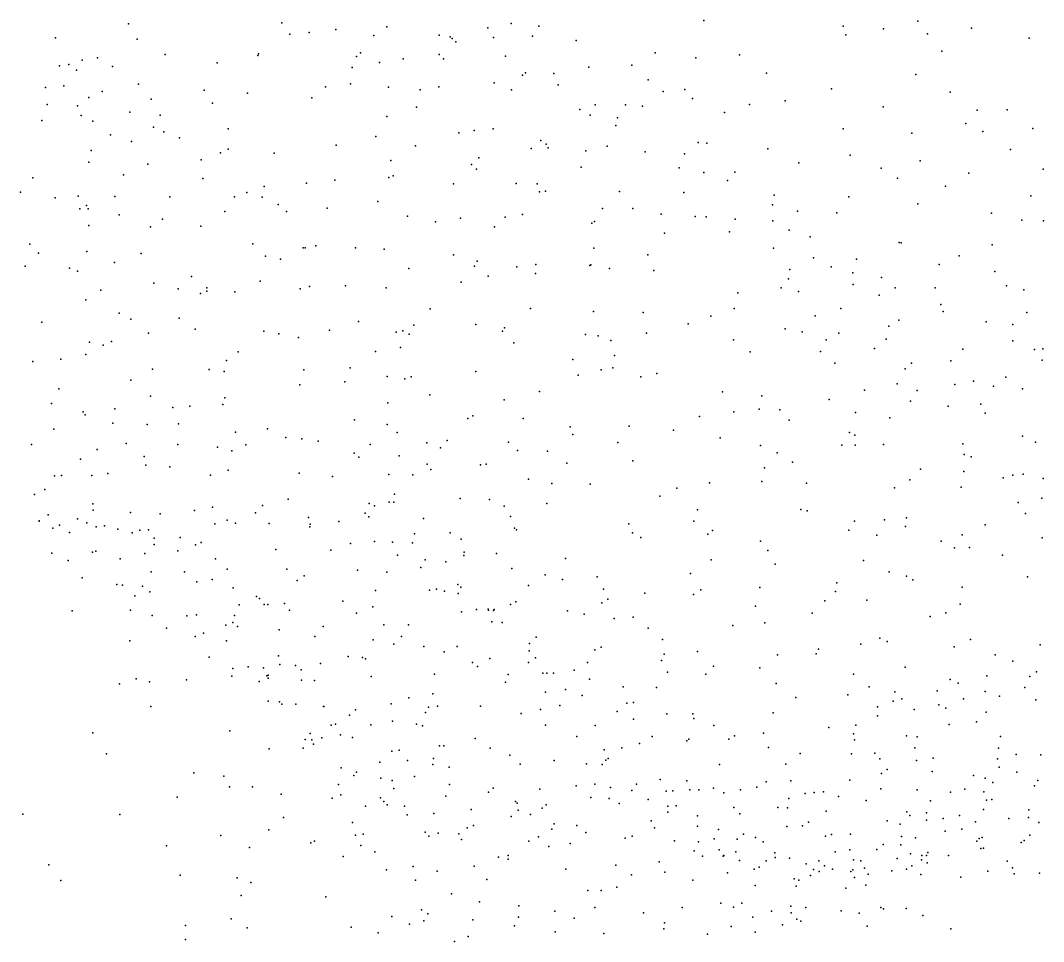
# Model space of a CAD drawing. Header units: metres. Extents: x -24.3 to 24.3, y -27.7 to 27.7.
# Drawn here: x -3.338 to -0.577, y -12.814 to -10.328 of the extents above; entities that cross this region are included whole.
import ezdxf

# ---------------------------------------------------------------- set-up
doc = ezdxf.new("R2010")
doc.units = ezdxf.units.M

msp = doc.modelspace()

# ---------------------------------------------------------------- linework, layer by layer
for p in [(-3.0466, -10.3375, 21.3813), (-2.6324, -10.3346, -4.7061), (-2.4872, -10.3529, -4.444), (-2.3494, -10.3454, 16.2415), (-2.0767, -10.3481, 22.5297), (-2.0133, -10.3359, -2.0898), (-1.9387, -10.3438, 22.6346), (-1.4937, -10.3281, -0.8482), (-1.1175, -10.3437, 15.2272), (-1.0082, -10.3504, 22.4665), (-0.9161, -10.33, 22.377), (-0.7707, -10.3485, 22.1988), (-3.2434, -10.3751, 21.2581), (-3.0229, -10.3786, 17.0562), (-2.6107, -10.3652, 16.481), (-2.559, -10.3603, 21.4799), (-2.3847, -10.3687, 22.1309), (-2.2082, -10.3674, 22.4219), (-2.1778, -10.3724, 14.3652), (-2.1729, -10.3766, -4.0095), (-2.0617, -10.3741, -1.8767), (-1.9559, -10.3701, 15.763), (-1.8379, -10.3823, 15.6686), (-1.1099, -10.367, 13.782), (-0.8896, -10.3638, 15.1803), (-0.6153, -10.376, 15.1879), (-2.1627, -10.3854, 16.0201), (-0.851, -10.4106, 22.2698), (-3.1718, -10.4354, 17.6378), (-3.1299, -10.4293, 21.3201), (-2.9476, -10.4202, 16.8972), (-2.697, -10.423, -4.9559), (-2.6954, -10.4178, 16.597), (-2.4313, -10.4255, 21.7406), (-2.42, -10.4155, 21.8909), (-2.3051, -10.4319, 22.2325), (-2.2082, -10.4201, 16.1586), (-2.196, -10.4319, -1.3266), (-2.0292, -10.4242, 15.9137), (-1.6247, -10.4156, 22.6743), (-1.5153, -10.4292, 15.4863), (-1.3973, -10.421, 22.6485), (-3.2331, -10.4501, 18.2185), (-3.2078, -10.4466, 18.0837), (-3.1868, -10.4625, 17.8364), (-3.0896, -10.4523, 17.313), (-2.8069, -10.4427, 14.6025), (-2.4427, -10.4551, 14.4523), (-2.3689, -10.4417, 16.3539), (-1.8035, -10.4538, -3.5548), (-1.688, -10.4489, -3.2019), (-1.9826, -10.4755, -1.1235), (-1.9749, -10.4696, -3.9302), (-1.8982, -10.4713, 15.8257), (-1.6436, -10.4886, -2.757), (-1.3242, -10.4707, 13.9007), (-0.9211, -10.4739, 15.2135), (-3.2709, -10.5091, 18.347), (-3.2209, -10.5044, 21.2395), (-3.1175, -10.5195, 17.469), (-3.0197, -10.5002, 21.3673), (-2.8422, -10.5159, 16.8315), (-2.515, -10.5071, 16.5297), (-2.4471, -10.4989, -4.6177), (-2.3447, -10.5078, 22.0539), (-2.2596, -10.5153, 16.3195), (-2.2087, -10.5069, 22.3147), (-2.0591, -10.4964, 16.0435), (-2.0125, -10.5153, 22.4902), (-1.8863, -10.5022, 14.2006), (-1.6034, -10.5199, 14.0629), (-1.545, -10.5144, 15.5827), (-1.1493, -10.5123, 15.3017), (-3.1535, -10.5357, 14.72), (-2.985, -10.5408, -5.3864), (-2.7251, -10.5247, 16.6869), (-2.5519, -10.5368, 21.492), (-1.5241, -10.5388, 22.6234), (-1.2742, -10.5448, 15.393), (-0.8284, -10.5219, 22.2011), (-3.2659, -10.5549, -5.6964), (-3.1839, -10.5587, 18.0359), (-3.0429, -10.5757, 17.2342), (-2.8195, -10.5511, 21.4321), (-2.2692, -10.5619, 22.1638), (-1.8278, -10.568, 22.5784), (-1.7865, -10.5554, -3.8505), (-1.7048, -10.5556, 22.605), (-1.6591, -10.5592, 15.7005), (-1.4375, -10.5762, 15.5227), (-1.3705, -10.5547, 22.5834), (-1.0094, -10.5611, 13.6267), (-0.7556, -10.5702, 22.0971), (-0.6749, -10.5689, 22.0025), (-3.2805, -10.5984, 21.1654), (-3.1743, -10.5843, 18.1606), (-3.1428, -10.5995, 8.8647), (-2.9608, -10.5841, 9.0384), (-2.3495, -10.5873, 16.4634), (-1.8006, -10.5838, 15.8598), (-1.7263, -10.5913, -2.2885), (-2.9788, -10.6164, 9.3794), (-2.9508, -10.6289, 17.056), (-2.7774, -10.6201, -5.2107), (-2.1551, -10.6316, -4.3949), (-2.1138, -10.6248, 22.3171), (-2.0618, -10.6204, 16.2165), (-1.7307, -10.6116, -0.9563), (-1.1172, -10.6204, 22.4421), (-0.7865, -10.6057, 13.4423), (-0.7408, -10.628, 15.252), (-0.6059, -10.6194, 15.2616), (-3.0955, -10.6368, -5.5596), (-3.0388, -10.655, 21.3308), (-2.9092, -10.6446, 21.3985), (-2.3793, -10.6411, 21.6816), (-1.9339, -10.6521, 22.4754), (-1.5087, -10.6576, -0.8947), (-1.485, -10.6589, -3.1923), (-0.9319, -10.6325, 15.263), (-3.1477, -10.6794, 17.5679), (-2.7978, -10.685, 21.428), (-2.7777, -10.6752, 16.8695), (-2.653, -10.6864, 21.4561), (-2.4861, -10.6645, 16.5961), (-2.2722, -10.6661, 22.0305), (-1.9598, -10.6737, -1.7744), (-1.9189, -10.6619, -4.172), (-1.9134, -10.6718, 16.1032), (-1.8117, -10.6798, 15.9885), (-1.7543, -10.6676, 22.5519), (-1.6515, -10.6827, 15.8422), (-1.3207, -10.6747, 22.5351), (-0.6655, -10.6767, 21.9424), (-3.1535, -10.7107, 17.9121), (-2.8505, -10.7039, 8.8867), (-2.3387, -10.706, -4.7796), (-2.1012, -10.6992, 16.3112), (-1.5459, -10.6877, -3.5707), (-1.2372, -10.7123, 15.4682), (-1.0989, -10.6917, 15.3656), (-0.9093, -10.7067, 22.2216), (-2.9944, -10.7161, 17.1904), (-2.1205, -10.7165, -1.3069), (-2.1069, -10.7296, 22.2326), (-1.8245, -10.724, -2.0249), (-1.5597, -10.7261, 13.9307), (-1.4936, -10.7382, 22.5393), (-1.4096, -10.7378, -2.8723), (-1.0147, -10.7264, 22.3244), (-0.7785, -10.7398, 22.0596), (-0.5777, -10.7293, 15.357), (-3.3051, -10.7525, 8.7505), (-3.0597, -10.7448, 17.3448), (-2.8462, -10.7542, 14.5429), (-2.5656, -10.7674, 21.4612), (-2.4899, -10.759, -5.088), (-2.3436, -10.7515, 16.5479), (-2.332, -10.7477, 21.7393), (-2.169, -10.769, 22.1307), (-2.0002, -10.768, 16.2654), (-1.9431, -10.7687, 14.125), (-1.4293, -10.7599, 15.7171), (-0.9711, -10.7537, 15.365), (-3.3381, -10.7919, 18.5186), (-2.727, -10.7925, 9.2712), (-2.68, -10.7761, 16.8178), (-1.9368, -10.7906, 22.3736), (-1.9206, -10.7888, -4.376), (-1.7208, -10.7897, 22.4983), (-1.5472, -10.7922, 15.8769), (-0.8413, -10.7754, 15.3569), (-3.2445, -10.8065, 21.1311), (-3.1826, -10.8019, -5.7528), (-3.0836, -10.8029, 9.6217), (-2.9352, -10.8036, 17.1224), (-2.7601, -10.8041, 16.943), (-2.6854, -10.8047, 21.437), (-2.6421, -10.8247, 9.0251), (-2.3739, -10.8166, 21.5564), (-1.3039, -10.7994, 15.6409), (-1.1023, -10.8041, 15.4714), (-0.9157, -10.8225, 13.4304), (-0.6112, -10.8017, 21.8075), (-3.1777, -10.8365, 8.5699), (-3.1595, -10.827, 18.0511), (-3.155, -10.8366, 17.8211), (-3.072, -10.8522, 21.2383), (-2.7863, -10.8434, 8.6982), (-2.6204, -10.8432, 14.4269), (-2.5104, -10.8345, 16.714), (-1.9834, -10.8515, 22.2809), (-1.7674, -10.8355, 13.9914), (-1.6853, -10.8359, 16.0332), (-1.6085, -10.8504, 22.4783), (-1.3084, -10.8256, 13.7154), (-1.241, -10.8431, 22.432), (-1.1341, -10.8469, -0.8834), (-0.717, -10.8479, 15.4372), (-2.9546, -10.8646, 21.308), (-2.2935, -10.8566, -4.9525), (-2.2175, -10.8713, 21.935), (-2.15, -10.8617, 14.1905), (-2.0298, -10.8587, 16.3491), (-1.7962, -10.8749, 22.3946), (-1.7886, -10.8707, -1.0948), (-1.5165, -10.857, -4.0207), (-1.4873, -10.8583, -2.3521), (-1.4089, -10.8642, 22.4674), (-1.3071, -10.8684, -3.4238), (-0.6349, -10.867, 13.3047), (-0.5766, -10.8685, 15.4872), (-3.1535, -10.8817, 17.7044), (-2.9867, -10.8847, 17.2742), (-2.8511, -10.8832, 17.0854), (-2.0582, -10.8848, 22.1692), (-1.6, -10.9017, -2.1349), (-1.4247, -10.8983, 15.8872), (-1.2632, -10.894, -2.7727), (-3.3127, -10.9315, 18.4694), (-2.711, -10.9312, 16.9723), (-1.2062, -10.9123, 15.6999), (-0.9662, -10.9271, 15.5582), (-0.9607, -10.9282, 22.1657), (-0.7154, -10.9337, 15.5516), (-3.2893, -10.9559, 9.465), (-3.1588, -10.9512, 17.8759), (-3.0127, -10.9571, 21.236), (-2.5752, -10.9415, 9.2231), (-2.5697, -10.9415, 16.8283), (-2.5412, -10.9367, 21.4026), (-2.4338, -10.9419, 16.7216), (-2.356, -10.9455, 21.5556), (-2.169, -10.9604, 16.4798), (-1.79, -10.9422, -1.8493), (-1.645, -10.9605, -4.333), (-1.3054, -10.9426, 22.3988), (-3.0842, -10.9816, 17.5339), (-2.6768, -10.9644, 21.3571), (-2.6361, -10.9726, 9.4305), (-2.1053, -10.9774, -1.3264), (-1.9469, -10.987, -4.7217), (-1.8008, -10.9895, -4.5579), (-1.7987, -10.9872, 22.3155), (-1.1978, -10.9689, 22.3328), (-1.0812, -10.9723, 15.7294), (-0.8585, -10.9863, 15.6257), (-0.8041, -10.9637, 22.0043), (-3.3255, -10.9912, 20.9771), (-3.2054, -10.9969, 18.2296), (-3.1844, -11.0043, 8.4151), (-2.2895, -10.9976, 16.5904), (-2.1125, -10.9915, -4.9188), (-2.0757, -11.0178, 22.0241), (-1.9982, -10.9932, 22.1547), (-1.9483, -11.0106, 14.0076), (-1.7486, -10.9973, 16.1423), (-1.6289, -11.003, 16.1003), (-1.2612, -10.9997, 15.9144), (-1.1494, -10.9927, -3.1352), (-1.091, -11.0088, 22.2457), (-0.708, -11.0053, 15.7205), (-2.9778, -11.0372, 17.3461), (-2.8765, -11.0188, -5.6018), (-2.6911, -11.0316, -5.4675), (-2.5576, -11.0457, 16.8847), (-2.4611, -11.0444, 16.808), (-2.1483, -11.0343, 21.9055), (-1.2654, -11.0253, -3.9621), (-1.0908, -11.0408, 15.9156), (-1.0139, -11.0219, 15.8169), (-0.6764, -11.0439, 21.7852), (-3.1209, -11.0557, 17.7997), (-2.912, -11.0519, 17.2327), (-2.8525, -11.0652, 9.6597), (-2.8348, -11.0493, 8.4834), (-2.8346, -11.0585, 21.2517), (-2.7595, -11.0602, 17.0931), (-2.5827, -11.0519, 14.3294), (-2.3513, -11.0498, -5.2169), (-1.4018, -11.0628, -2.2966), (-1.2847, -11.05, -0.8861), (-1.2383, -11.0591, 16.0178), (-1.0203, -11.0693, -3.3769), (-0.9772, -11.0499, 22.1198), (-0.8688, -11.05, 15.8788), (-0.6297, -11.0552, 15.8858), (-3.1612, -11.0816, 18.1121), (-0.8536, -11.0948, 16.0045), (-3.0721, -11.1182, 17.6443), (-2.2325, -11.1061, 16.5347), (-1.9613, -11.1058, 22.126), (-1.7915, -11.1138, 22.2335), (-1.6572, -11.116, 16.1606), (-1.4748, -11.1264, 16.1048), (-1.4115, -11.1054, -4.2956), (-1.1931, -11.1253, 22.2287), (-1.1237, -11.1054, -3.8152), (-0.8472, -11.1135, -0.8658), (-0.6215, -11.1159, 16.0182), (-3.2807, -11.1423, 18.4361), (-3.0401, -11.1345, 21.0887), (-2.9101, -11.1311, 21.1731), (-2.426, -11.1402, 8.5771), (-2.2759, -11.1508, 14.1205), (-2.1093, -11.1486, 16.4212), (-1.5358, -11.1469, 22.302), (-0.9943, -11.1534, -2.8893), (-0.9672, -11.1367, -3.5904), (-0.7313, -11.1412, 16.0593), (-0.6591, -11.1482, 21.72), (-2.9928, -11.1718, 17.4785), (-2.8669, -11.1616, 17.2485), (-2.6812, -11.1669, 17.0789), (-2.6411, -11.1734, 21.2673), (-2.5876, -11.1836, 8.3697), (-2.5035, -11.1636, 21.3455), (-2.3237, -11.1696, 16.6363), (-2.3064, -11.1654, 21.5802), (-2.2888, -11.1743, 8.8127), (-2.0366, -11.1666, -5.1459), (-2.0312, -11.1576, 22.0132), (-1.8128, -11.176, -1.0605), (-1.7787, -11.1788, 16.2028), (-1.6479, -11.1721, 22.2602), (-1.2739, -11.1602, 16.114), (-1.2279, -11.1685, 13.4888), (-1.1295, -11.1716, -2.6508), (-3.1518, -11.196, 20.9582), (-3.1151, -11.204, 9.6671), (-3.0924, -11.1946, 17.9692), (-2.3126, -11.2104, 9.1222), (-2.0063, -11.1978, 16.3252), (-1.7444, -11.1916, -4.8819), (-1.4134, -11.1901, 13.6105), (-1.1636, -11.19, -4.1457), (-1.0018, -11.1881, 16.1235), (-0.6591, -11.1928, 13.2426), (-3.1618, -11.2295, 18.1719), (-2.7502, -11.2224, 21.192), (-2.38, -11.2215, 16.7669), (-1.7351, -11.2325, 22.1924), (-1.3682, -11.2227, 22.2271), (-1.1788, -11.2211, 22.1594), (-1.0325, -11.213, 22.0904), (-0.7945, -11.2151, 16.163), (-0.6008, -11.2161, 16.1276), (-0.5784, -11.2141, 21.6), (-3.3048, -11.2481, 18.496), (-3.229, -11.2424, 20.8619), (-2.7817, -11.2458, 17.2505), (-2.4479, -11.2657, 9.6342), (-1.8468, -11.2431, -1.812), (-1.7393, -11.2656, 13.7503), (-1.1397, -11.2529, 16.19), (-0.933, -11.2533, 16.2067), (-0.8266, -11.2465, 21.887), (-0.58, -11.2447, -0.8462), (-2.9816, -11.2692, 17.5542), (-2.8283, -11.2703, 21.1082), (-2.7881, -11.2757, 14.3323), (-2.573, -11.2712, 17.0801), (-2.3481, -11.289, 21.5332), (-2.2836, -11.2896, 21.6609), (-2.1089, -11.2751, 16.4174), (-1.8323, -11.2852, 16.2286), (-1.7711, -11.2713, -5.1053), (-1.6637, -11.2898, -0.9379), (-1.6206, -11.2812, 22.1937), (-0.9498, -11.2679, -3.9903), (-0.6781, -11.291, 16.2285), (-3.2347, -11.322, 18.3908), (-3.04, -11.2991, 17.9087), (-2.5838, -11.3118, 21.266), (-2.4628, -11.3036, 21.3883), (-2.3007, -11.2956, 16.6186), (-0.9714, -11.309, -0.8296), (-0.8157, -11.3103, -2.9337), (-0.7657, -11.3011, -3.714), (-0.7113, -11.3151, -3.4505), (-0.6338, -11.322, 21.6304), (-2.987, -11.3421, 17.7899), (-2.7865, -11.3464, 9.7423), (-2.2329, -11.3381, 21.7609), (-1.9375, -11.3294, 22.0446), (-1.4436, -11.3299, 22.1757), (-1.337, -11.3411, -4.7195), (-1.0598, -11.3254, 16.2591), (-0.9176, -11.3267, -2.7297), (-3.2543, -11.3617, -5.9639), (-3.0832, -11.3764, 20.8621), (-2.9265, -11.3729, 20.9815), (-2.8813, -11.3693, 17.4974), (-2.7918, -11.3644, 17.3917), (-2.3463, -11.36, -5.5331), (-2.0329, -11.352, 16.3469), (-1.3442, -11.3771, 16.2069), (-1.1553, -11.3507, 22.0847), (-0.9357, -11.3558, 16.2937), (-0.834, -11.3694, 21.8342), (-0.7456, -11.3634, 16.3033), (-3.1688, -11.3846, 20.7794), (-3.1635, -11.3923, 8.3361), (-2.1306, -11.4026, 9.0793), (-2.1174, -11.3948, -5.4489), (-1.9816, -11.402, 13.8127), (-1.5052, -11.3967, -5.0653), (-1.4123, -11.3841, -2.0246), (-1.2883, -11.3786, -0.8497), (-1.0844, -11.3858, -4.581), (-0.9911, -11.4008, 21.955), (-0.7339, -11.3875, -3.9602), (-3.2476, -11.4307, 18.514), (-3.0885, -11.415, 18.1493), (-2.9957, -11.418, 9.7251), (-2.9111, -11.4167, 17.6789), (-2.6709, -11.4302, 17.3347), (-2.4367, -11.4057, 8.3285), (-2.3481, -11.4187, 21.5706), (-1.8539, -11.4243, -1.0376), (-1.6948, -11.4233, -5.2529), (-1.2633, -11.4063, 22.1035), (-2.7578, -11.4387, 21.0893), (-2.6219, -11.4532, 21.23), (-2.5783, -11.4573, 14.1355), (-2.3213, -11.4401, 16.6859), (-1.8471, -11.4456, 22.0712), (-1.5756, -11.4338, 22.1395), (-1.449, -11.4544, 22.1226), (-1.1003, -11.4401, 22.0222), (-1.0864, -11.4475, 13.3637), (-0.6337, -11.4495, -3.081), (-3.3087, -11.4721, 18.7327), (-3.1312, -11.4856, 18.2972), (-3.0526, -11.4699, 20.7717), (-2.913, -11.4722, 17.8978), (-2.8062, -11.4793, 14.2457), (-2.7295, -11.4737, 8.283), (-2.5344, -11.463, 17.2326), (-2.3943, -11.4727, 16.9418), (-2.2413, -11.4678, 16.5596), (-2.2042, -11.4818, 13.9037), (-2.1864, -11.4615, 9.4149), (-2.0205, -11.4664, -1.2243), (-1.726, -11.4666, 16.2245), (-1.341, -11.4747, 13.4532), (-1.1213, -11.4741, 16.3217), (-1.0849, -11.4746, -4.8284), (-1.0082, -11.4724, -2.538), (-0.7944, -11.4703, -4.5843), (-0.5982, -11.466, -0.8089), (-3.1762, -11.5116, 9.571), (-3.0038, -11.5049, -5.9858), (-2.7672, -11.4893, 17.5296), (-2.437, -11.4956, 17.0931), (-2.4246, -11.5066, 21.4823), (-2.3161, -11.5033, 9.7016), (-1.9966, -11.4885, 22.0069), (-1.9151, -11.4908, -5.4486), (-1.2954, -11.495, -5.0537), (-0.7906, -11.4996, 21.735), (-0.7715, -11.5057, 16.421), (-2.9997, -11.5283, 18.1351), (-2.9348, -11.5323, 18.0244), (-2.7777, -11.5421, 17.6904), (-2.2405, -11.5255, 8.345), (-2.2305, -11.5402, 21.7822), (-2.0965, -11.5273, -1.4554), (-2.081, -11.5257, 16.4019), (-1.8636, -11.5227, 16.2762), (-1.6855, -11.5169, 22.1197), (-1.3296, -11.5356, 16.2828), (-1.254, -11.5202, -2.135), (-0.9085, -11.5393, 16.4235), (-3.2463, -11.5566, 18.6578), (-3.2273, -11.5558, 20.527), (-3.1459, -11.5562, 14.3889), (-3.1021, -11.5511, 20.6279), (-2.8252, -11.5551, 17.8784), (-2.5857, -11.5501, 17.3874), (-2.4956, -11.5591, 17.2912), (-2.3438, -11.553, 16.867), (-2.2788, -11.5543, 16.6698), (-1.9664, -11.566, 16.3243), (-0.9379, -11.5678, -4.9809), (-0.7917, -11.5449, -4.7897), (-0.6852, -11.5624, 21.6202), (-0.6593, -11.5549, 16.4512), (-0.6313, -11.5523, -2.8274), (-0.5774, -11.5644, 21.5346), (-3.2727, -11.5934, 18.7917), (-1.9038, -11.5772, 22.037), (-1.8005, -11.5794, 13.6216), (-1.5664, -11.5901, -5.3855), (-1.4782, -11.5759, 16.2561), (-1.3371, -11.5724, 22.0705), (-1.2168, -11.5767, 16.3386), (-0.9793, -11.5894, 21.8514), (-0.7993, -11.5873, 16.5042), (-3.2998, -11.6072, -6.0359), (-2.6155, -11.6197, 17.5837), (-2.3283, -11.6068, -5.8174), (-2.1509, -11.6185, 21.8792), (-2.0723, -11.6209, 8.5816), (-1.6123, -11.612, 13.5013), (-0.5816, -11.6173, -4.8617), (-3.1427, -11.6328, 18.5086), (-3.142, -11.6498, 20.3792), (-2.8681, -11.6505, 20.8102), (-2.8194, -11.6418, 18.0678), (-2.6851, -11.6372, 17.897), (-2.3969, -11.632, 17.2266), (-2.3825, -11.6379, 13.929), (-2.3426, -11.6276, 17.0121), (-2.3307, -11.6277, 21.6656), (-2.0327, -11.6386, -5.7008), (-1.9175, -11.6314, 9.0472), (-1.511, -11.6485, -1.98), (-1.2313, -11.6474, 13.3545), (-1.2142, -11.6518, -0.8107), (-0.6454, -11.629, 16.5707), (-3.2875, -11.6782, 19.4725), (-3.2872, -11.6793, 19.2305), (-3.263, -11.6625, 20.1906), (-3.1839, -11.6731, 18.6782), (-3.0409, -11.6563, 20.4783), (-2.9611, -11.6598, 20.6366), (-2.7806, -11.6764, 14.1389), (-2.7041, -11.6571, -5.9938), (-2.5608, -11.6696, 17.7412), (-2.4791, -11.6803, 21.4266), (-2.4073, -11.6573, 21.5347), (-2.3975, -11.6678, 17.4123), (-2.2502, -11.6723, 16.7091), (-2.0155, -11.6669, 21.9772), (-1.5203, -11.679, -0.8425), (-1.0872, -11.6796, 21.8982), (-1.0061, -11.6755, 13.2717), (-0.9469, -11.6704, -5.3901), (-0.6255, -11.6582, -5.0787), (-3.2503, -11.6978, 19.9502), (-3.2324, -11.6902, 19.6607), (-3.1586, -11.6841, 19.4959), (-3.1339, -11.695, 19.7612), (-3.1117, -11.6917, 19.6259), (-3.0757, -11.7011, 20.2327), (-3.0163, -11.7039, 19.9234), (-2.9926, -11.7024, 20.3718), (-2.8132, -11.6864, 8.2976), (-2.7576, -11.6851, 21.017), (-2.667, -11.6857, 18.0233), (-2.5573, -11.6945, 17.8668), (-2.5562, -11.6872, 21.3135), (-2.0049, -11.6986, 16.4065), (-1.9995, -11.703, 9.5891), (-1.6961, -11.6869, -5.5844), (-1.4705, -11.7042, 16.3234), (-1.1025, -11.7033, 16.4581), (-0.9492, -11.6941, 16.5224), (-0.7342, -11.689, -5.3127), (-3.2054, -11.7098, 18.9597), (-3.0363, -11.7108, 19.5126), (-2.9772, -11.7253, 20.1015), (-2.9071, -11.7234, 19.6477), (-2.3821, -11.7343, 17.7058), (-2.3336, -11.7363, 17.5577), (-2.2742, -11.7137, 16.866), (-2.1778, -11.711, 9.7889), (-2.1489, -11.7278, 16.5765), (-1.6865, -11.7109, 22.0838), (-1.6637, -11.7235, 16.2854), (-1.4827, -11.7144, 22.07), (-1.341, -11.7333, 16.3875), (-1.0266, -11.7172, -2.3153), (-0.8529, -11.7334, 16.5925), (-0.796, -11.7164, -0.7613), (-0.5806, -11.7244, -2.6639), (-3.1434, -11.7629, 18.8342), (-3.1346, -11.7602, 19.2837), (-2.9769, -11.7427, -6.0504), (-2.9136, -11.7597, 20.4562), (-2.8657, -11.7434, 18.294), (-2.85, -11.7368, 20.6809), (-2.6492, -11.756, 21.1669), (-2.5006, -11.7578, 18.0133), (-2.4477, -11.74, 9.8366), (-2.2803, -11.7381, 17.2292), (-2.14, -11.7627, 13.7131), (-1.321, -11.7585, 22.0052), (-0.8172, -11.7513, 21.6406), (-0.776, -11.7506, -2.4727), (-3.253, -11.7659, 8.6472), (-3.2092, -11.7858, 9.3385), (-3.069, -11.7806, 18.6044), (-3.0028, -11.7666, 18.4819), (-2.812, -11.7813, 19.9605), (-2.3207, -11.7706, 21.6388), (-2.2453, -11.7832, 17.1182), (-2.19, -11.7889, 16.7355), (-2.1415, -11.7723, 21.8598), (-2.0536, -11.7669, 16.5134), (-1.8667, -11.7799, 8.812), (-1.4736, -11.7833, 13.368), (-1.0628, -11.7852, 21.8249), (-0.6872, -11.7709, 16.6874), (-2.9856, -11.8163, 19.381), (-2.8956, -11.816, 19.4701), (-2.7801, -11.8091, 19.655), (-2.6187, -11.8086, 18.1954), (-2.4287, -11.8112, 21.4566), (-2.3494, -11.8172, 17.9741), (-2.2575, -11.8043, 17.7164), (-2.0121, -11.8071, -1.7551), (-1.301, -11.7956, -2.0731), (-0.9936, -11.8161, -0.746), (-3.1719, -11.8325, 14.2722), (-2.862, -11.8427, 18.4464), (-2.8205, -11.8371, 20.4554), (-2.5908, -11.8398, -6.047), (-2.572, -11.8267, 21.2669), (-1.9222, -11.8241, 22.0171), (-1.8746, -11.8367, 16.4451), (-1.7811, -11.8298, -0.8294), (-1.5295, -11.8201, -5.73), (-1.1347, -11.8453, -5.7664), (-0.9466, -11.8273, 16.6088), (-0.9292, -11.8377, 21.6895), (-0.6195, -11.8299, 21.4983), (-3.0779, -11.8503, 9.5294), (-3.0629, -11.8523, 18.9172), (-3.0091, -11.8547, 19.2696), (-2.9889, -11.8703, 18.6854), (-2.7639, -11.8596, 19.5271), (-2.3797, -11.8667, 13.7974), (-2.2343, -11.8653, -5.9416), (-2.2149, -11.8624, 17.8939), (-2.1937, -11.8685, 21.7709), (-2.1576, -11.8503, 17.6374), (-2.1563, -11.8744, 17.0532), (-2.149, -11.8574, 17.3115), (-1.9672, -11.8533, 16.5194), (-1.764, -11.863, 9.0047), (-1.6531, -11.8738, 16.4199), (-1.502, -11.8648, 16.4297), (-1.342, -11.8585, 16.4782), (-1.1378, -11.8687, 13.2431), (-0.7965, -11.8573, 13.2182), (-3.0292, -11.8812, 19.1493), (-2.7012, -11.8827, 21.0599), (-2.6925, -11.8882, 20.002), (-2.6252, -11.9015, 8.3978), (-2.4682, -11.895, 21.378), (-2.0012, -11.8967, 21.9285), (-1.7691, -11.8994, 16.4568), (-1.753, -11.8899, -5.8857), (-1.5213, -11.8774, -1.9786), (-1.1672, -11.8943, 21.8401), (-1.0538, -11.8927, 21.7614), (-3.1983, -11.9216, 9.0949), (-3.0409, -11.9197, 8.6245), (-2.7477, -11.9055, 20.2227), (-2.6805, -11.9045, 18.4034), (-2.6701, -11.9044, 13.9614), (-2.6115, -11.9191, 19.6471), (-2.4315, -11.9277, 18.2841), (-2.3873, -11.9106, 8.4231), (-2.1473, -11.9242, 17.9922), (-2.1072, -11.9176, 16.937), (-2.0758, -11.9167, 16.7595), (-2.0752, -11.9196, -1.0208), (-2.0616, -11.9207, 17.7122), (-2.0597, -11.9181, 17.5677), (-2.0156, -11.9045, 16.6339), (-1.8614, -11.9214, 16.5362), (-1.3543, -11.9089, 21.9461), (-1.2012, -11.9275, -0.7129), (-0.8404, -11.9267, -2.287), (-0.8018, -11.9032, -5.8635), (-2.983, -11.9337, 18.8596), (-2.889, -11.9349, 18.6696), (-2.8628, -11.9317, -6.0951), (-2.765, -11.9527, 20.532), (-2.7601, -11.934, 18.5053), (-2.0658, -11.9513, 17.1401), (-2.0376, -11.9526, 17.4152), (-1.8167, -11.9306, 21.9966), (-1.7357, -11.942, 9.4779), (-1.6842, -11.9384, 22.0085), (-1.329, -11.9536, -5.962), (-0.8826, -11.9367, 16.6912), (-2.9439, -11.9677, 19.0042), (-2.8437, -11.9815, 19.227), (-2.7836, -11.9603, 19.3509), (-2.7526, -11.9632, 20.3999), (-2.6398, -11.9726, 21.1179), (-2.5214, -11.9633, 21.2744), (-2.3573, -11.9588, 21.4866), (-2.2907, -11.9592, 18.1689), (-1.6439, -11.9684, 16.5151), (-1.4154, -11.9604, 16.528), (-3.0431, -12.0022, 14.1238), (-2.8663, -11.9909, 18.7735), (-2.7816, -12.0021, 18.6518), (-2.5431, -11.9909, 19.8928), (-2.3864, -11.9996, -6.0405), (-2.3301, -12.0111, -1.2461), (-2.31, -11.9909, 10.0687), (-1.9643, -12.0096, 16.7577), (-1.9464, -11.9926, 9.8696), (-1.6052, -11.9987, -0.7217), (-1.0698, -12.0112, 21.6819), (-1.0187, -11.9954, -6.02), (-0.9984, -12.004, -2.1367), (-0.7738, -11.9985, 16.7516), (-2.2493, -12.0174, 21.5824), (-2.1941, -12.0323, 18.1286), (-2.1595, -12.0172, 21.6961), (-1.9654, -12.0296, 16.9509), (-1.7876, -12.0266, 13.3826), (-1.7706, -12.0195, 16.6253), (-1.601, -12.0379, 9.2925), (-1.5103, -12.0306, -6.0581), (-1.2946, -12.0401, 13.2306), (-1.1903, -12.037, 21.7297), (-1.1838, -12.0247, 16.6272), (-0.8175, -12.0186, 21.5173), (-0.7076, -12.0399, -6.0814), (-0.5854, -12.0134, 21.4441), (-2.8287, -12.0461, 18.9496), (-2.6417, -12.0423, 18.5603), (-2.6381, -12.0665, 21.0262), (-2.5281, -12.063, 20.0327), (-2.4532, -12.0441, 19.6507), (-2.4153, -12.0475, 18.3764), (-2.4069, -12.0508, 21.3339), (-2.1179, -12.061, -1.8599), (-2.0708, -12.05, 18.0027), (-1.9667, -12.0608, 17.7368), (-1.948, -12.0485, 17.2839), (-1.8074, -12.0608, 21.9004), (-1.608, -12.0549, 16.6151), (-0.6591, -12.0573, 16.8497), (-2.7652, -12.0771, 18.8239), (-2.7231, -12.0723, 20.8255), (-2.6825, -12.075, 20.4065), (-2.6691, -12.0947, 19.2463), (-2.5954, -12.069, 19.3878), (-2.5803, -12.0807, 10.0458), (-2.2208, -12.092, -1.0584), (-2.1047, -12.0714, 10.0932), (-2.0217, -12.0932, -0.8757), (-1.9281, -12.0896, 17.5246), (-1.9173, -12.0899, 8.6098), (-1.8995, -12.0896, -6.0287), (-1.8439, -12.0812, -0.7433), (-1.5912, -12.0868, 21.8908), (-1.4884, -12.0919, 16.6576), (-1.4673, -12.0708, 21.8652), (-1.3427, -12.0755, 21.7859), (-1.09, -12.092, 16.6946), (-0.9499, -12.0736, 21.5524), (-0.5957, -12.0861, -2.3573), (-3.0705, -12.1183, 9.2959), (-3.026, -12.1048, 8.8961), (-2.9894, -12.1132, -6.1279), (-2.8899, -12.1072, 9.8325), (-2.7674, -12.0979, 19.0447), (-2.6935, -12.1122, 20.6768), (-2.6727, -12.0971, 8.6023), (-2.6695, -12.1026, 13.8486), (-2.5791, -12.1083, 20.2193), (-2.5446, -12.109, 21.1189), (-2.3913, -12.0983, 19.8523), (-2.0287, -12.1139, 13.47), (-1.8021, -12.1058, 16.8417), (-1.2981, -12.1171, -0.6284), (-0.8288, -12.107, 16.7817), (-0.8072, -12.1162, 13.2167), (-0.7298, -12.0967, 19.4775), (-0.6134, -12.0987, 19.6295), (-2.2254, -12.1451, 21.4731), (-1.921, -12.1407, 21.7677), (-1.8671, -12.1338, 17.18), (-1.8223, -12.1498, -1.8646), (-1.7109, -12.1261, 21.8559), (-1.6213, -12.1286, 16.7534), (-1.1044, -12.1483, 21.5761), (-1.0473, -12.1264, 13.2024), (-0.9784, -12.1398, -0.5817), (-0.8634, -12.1372, 19.3121), (-0.7339, -12.139, 19.3378), (-0.6267, -12.128, 19.4263), (-2.6693, -12.165, 18.9957), (-2.6393, -12.1672, 18.8385), (-2.6323, -12.1733, 20.823), (-2.5944, -12.1735, 20.9435), (-2.3376, -12.1726, 19.5771), (-2.2897, -12.1564, 8.5141), (-1.8823, -12.1771, 17.6569), (-1.7014, -12.1708, -6.1443), (-1.6833, -12.1682, 16.8859), (-1.2452, -12.1553, 21.6532), (-0.9828, -12.165, 19.4126), (-0.9588, -12.1589, 16.7679), (-0.8592, -12.1745, 19.5898), (-0.7923, -12.1583, -2.1626), (-0.6956, -12.1514, 21.406), (-0.5978, -12.1614, 13.2922), (-2.9865, -12.179, 9.5516), (-2.5205, -12.1793, 18.6118), (-2.5192, -12.1792, 19.3577), (-2.4497, -12.2025, 20.1062), (-2.4338, -12.1888, 21.1613), (-2.245, -12.1952, 18.298), (-2.2368, -12.1809, 19.7021), (-2.2124, -12.1786, -6.0892), (-2.0965, -12.1784, 18.1348), (-1.9869, -12.1985, 18.0219), (-1.9341, -12.1879, 17.9033), (-1.7271, -12.1932, 17.0012), (-1.5934, -12.1996, -0.631), (-1.5231, -12.1992, 9.0324), (-1.306, -12.1966, 16.7684), (-1.0249, -12.1807, 19.3017), (-1.0249, -12.2042, 21.453), (-0.9262, -12.1871, -6.2671), (-0.8407, -12.1836, 21.4237), (-0.7319, -12.1951, 19.2299), (-2.4996, -12.23, 20.2761), (-2.4874, -12.2275, 21.0388), (-2.392, -12.2291, 19.4644), (-2.3338, -12.2191, 20.0279), (-2.2689, -12.2271, -1.8604), (-2.2527, -12.2314, 19.9347), (-1.9207, -12.2297, 21.6811), (-1.7872, -12.2306, 10.1875), (-1.6834, -12.2133, 13.2484), (-1.5202, -12.2121, 21.7708), (-1.4661, -12.2307, 16.838), (-1.0829, -12.2298, 19.4946), (-0.8311, -12.2282, 19.1013), (-0.7573, -12.2205, 19.7254), (-3.1425, -12.2501, 14.0592), (-2.7729, -12.2451, 8.8735), (-2.5557, -12.252, 20.777), (-2.4741, -12.2562, 10.1448), (-1.8367, -12.2601, 17.7467), (-1.6328, -12.2608, 21.6746), (-1.4109, -12.2585, 9.23), (-1.3328, -12.251, 13.1615), (-1.1565, -12.2362, 21.4886), (-1.0894, -12.2536, 16.8019), (-0.9463, -12.259, 21.3557), (-0.6931, -12.2605, 19.1254), (-2.5692, -12.2688, 18.8178), (-2.5519, -12.2697, 19.1821), (-2.5475, -12.2809, -1.3683), (-2.5244, -12.2641, 20.4386), (-2.4421, -12.2633, -1.572), (-2.207, -12.2853, 19.6278), (-2.195, -12.286, 21.2844), (-2.1108, -12.2662, 21.4098), (-1.6675, -12.2793, 17.0849), (-1.5396, -12.272, 16.9421), (-1.5341, -12.2677, 9.8951), (-1.4264, -12.2675, 21.5983), (-1.0868, -12.2694, 21.3412), (-0.9181, -12.2613, 16.8461), (-3.1059, -12.3072, -6.1497), (-2.6669, -12.2934, 13.7387), (-2.5754, -12.2918, 19.0361), (-2.3359, -12.3004, 21.112), (-2.3163, -12.2973, 20.1423), (-2.0703, -12.2915, 19.8342), (-2.0169, -12.3111, 19.7092), (-1.7628, -12.2961, 17.3404), (-1.7153, -12.2907, 17.2142), (-1.3186, -12.2899, -2.0249), (-1.2337, -12.3064, 16.8484), (-1.0954, -12.3073, 19.2505), (-1.0322, -12.3052, 19.6294), (-0.9237, -12.2906, 19.6852), (-0.6984, -12.2922, 21.3041), (-0.6502, -12.3089, 14.8849), (-0.5843, -12.3095, 17.1229), (-2.368, -12.3297, 18.499), (-2.2937, -12.3251, 19.5089), (-2.2248, -12.3362, 21.1718), (-2.2229, -12.3194, 13.4703), (-2.1813, -12.3434, 20.0868), (-1.9894, -12.3351, 18.0966), (-1.8974, -12.3248, 21.4478), (-1.8106, -12.3341, 17.9045), (-1.7684, -12.3357, 17.5981), (-1.7579, -12.3239, 17.461), (-1.7514, -12.3195, 21.5345), (-1.4509, -12.3357, 21.4328), (-1.2726, -12.3348, -0.5162), (-1.0185, -12.321, 19.1581), (-0.9193, -12.3254, 19.0161), (-0.8748, -12.3186, 21.2814), (-0.7013, -12.3208, 19.0035), (-0.696, -12.3429, 17.0328), (-2.8702, -12.3586, 9.7348), (-2.7892, -12.3671, 9.965), (-2.4723, -12.3447, 20.668), (-2.438, -12.3659, 20.4957), (-2.4311, -12.3562, 20.9015), (-2.2747, -12.3683, 18.4039), (-1.0142, -12.3604, 19.7411), (-0.9987, -12.3492, 16.889), (-0.8772, -12.3547, 18.8757), (-0.7655, -12.3657, 18.6587), (-0.6483, -12.3568, 18.8336), (-2.7743, -12.3963, 9.1443), (-2.712, -12.3963, -6.1654), (-2.48, -12.3903, 13.5752), (-2.3658, -12.3731, 10.3861), (-2.3346, -12.379, 20.3643), (-2.1799, -12.3903, 18.3125), (-1.838, -12.3937, 21.2628), (-1.7879, -12.3893, 19.8934), (-1.7455, -12.3979, 17.7881), (-1.6749, -12.3891, 17.3927), (-1.6118, -12.3765, 21.3701), (-1.5391, -12.3798, 10.1866), (-1.3505, -12.3974, 19.534), (-1.3253, -12.3824, 9.6765), (-1.2589, -12.38, 19.6524), (-1.0992, -12.3785, -6.4603), (-0.7343, -12.3731, 18.4567), (-0.7132, -12.3849, 21.1972), (-0.6012, -12.3938, 18.2375), (-0.592, -12.3791, 13.8549), (-2.9154, -12.4243, 9.4783), (-2.6343, -12.416, -1.5211), (-2.4729, -12.418, 18.762), (-2.3662, -12.426, -6.1863), (-2.3307, -12.4007, 8.7328), (-2.1897, -12.421, 19.5411), (-2.0752, -12.4106, 21.1279), (-2.0622, -12.4002, -0.7588), (-1.9358, -12.4027, 20.0371), (-1.7983, -12.425, 18.015), (-1.6883, -12.4061, 17.5443), (-1.5954, -12.4079, 21.2396), (-1.5772, -12.4066, 19.759), (-1.5316, -12.4047, 17.1241), (-1.5074, -12.4039, -6.383), (-1.4677, -12.3994, 21.2236), (-1.4399, -12.4128, 13.0614), (-1.3947, -12.4039, 8.9288), (-1.2199, -12.4146, 16.9586), (-1.1959, -12.4117, 21.1559), (-1.1708, -12.4096, 19.7667), (-1.13, -12.4225, 19.2081), (-1.0159, -12.4019, 19.0694), (-0.918, -12.4045, 19.8276), (-0.8276, -12.4108, 16.9882), (-0.7887, -12.4028, -0.5177), (-0.7381, -12.41, 13.491), (-2.4968, -12.4268, 19.0647), (-2.4067, -12.4481, 18.6543), (-2.3574, -12.4358, 20.6779), (-2.3486, -12.4449, 19.3608), (-2.3013, -12.4488, 20.8079), (-2.0017, -12.4359, 18.1776), (-1.9972, -12.4401, 20.1404), (-1.9303, -12.4541, 21.0828), (-1.9187, -12.445, 8.6926), (-1.7493, -12.4277, 20.0038), (-1.7217, -12.4412, 19.6722), (-1.6434, -12.4302, 19.9279), (-1.5907, -12.4481, 21.1259), (-1.5678, -12.4478, 17.3104), (-1.4129, -12.4523, 19.6306), (-1.2938, -12.4521, 21.0423), (-1.2676, -12.4526, 9.1765), (-1.2643, -12.4281, 19.395), (-1.0552, -12.4333, 21.132), (-0.8813, -12.4336, 18.645), (-0.7306, -12.4322, -6.5841), (-0.7159, -12.4302, 17.1153), (-3.3313, -12.4704, 14.0549), (-3.0703, -12.4713, 13.8954), (-2.6281, -12.4794, 10.2859), (-2.2943, -12.4721, 20.5785), (-2.2221, -12.4686, 20.4084), (-2.122, -12.4577, 13.3269), (-2.0134, -12.4764, 20.9971), (-1.9943, -12.4593, 10.6591), (-1.9617, -12.4705, 19.6023), (-1.5906, -12.4646, 17.4373), (-1.5107, -12.4749, 21.0283), (-1.3964, -12.469, 17.1247), (-1.1634, -12.4619, 21.0473), (-0.9456, -12.4639, 13.3367), (-0.9375, -12.474, 21.0624), (-0.8924, -12.4661, 18.409), (-0.8477, -12.4818, 14.5347), (-0.8032, -12.4735, 14.3121), (-0.7383, -12.4575, 14.0508), (-0.6704, -12.4815, 18.0188), (-0.6175, -12.4792, -2.0915), (-0.6161, -12.458, 17.2771), (-2.4419, -12.4929, 18.8798), (-2.1321, -12.5072, 20.8637), (-2.1149, -12.5002, -6.2402), (-1.8975, -12.4959, 18.153), (-1.8366, -12.5005, 20.9615), (-1.6361, -12.4879, 17.7845), (-1.627, -12.5065, 20.9271), (-1.5109, -12.5023, 19.5279), (-1.2692, -12.5033, 9.8575), (-1.2276, -12.5012, 20.9423), (-1.2111, -12.4913, 19.9327), (-0.9984, -12.4882, 19.9315), (-0.9636, -12.4971, 18.2666), (-0.8923, -12.4858, 14.8337), (-0.76, -12.4904, 21.056), (-0.5897, -12.4924, 17.8938), (-2.797, -12.5275, 9.3267), (-2.6677, -12.5125, 13.615), (-2.4334, -12.5263, 19.0165), (-2.4129, -12.5238, 19.146), (-2.2454, -12.5185, -0.8428), (-2.2361, -12.529, 10.7031), (-2.211, -12.5216, 18.4054), (-2.1551, -12.5235, 20.4981), (-1.9396, -12.5315, -1.8817), (-1.9038, -12.5103, 20.2842), (-1.8122, -12.5191, 13.0313), (-1.7057, -12.5351, 20.8242), (-1.6874, -12.5292, 20.2795), (-1.4657, -12.5365, 17.3982), (-1.4538, -12.5114, 20.8989), (-1.3863, -12.5236, 20.7797), (-1.3537, -12.5331, -1.9442), (-1.1652, -12.5292, 9.6425), (-1.1486, -12.5248, -0.4072), (-1.0978, -12.5237, 20.9176), (-0.9601, -12.5305, 20.9312), (-0.9218, -12.5335, 20.0601), (-0.8423, -12.516, 18.0511), (-0.7967, -12.5104, 17.1784), (-0.7507, -12.5361, 20.0994), (-0.7424, -12.5331, 17.9016), (-0.6139, -12.5263, 17.6581), (-2.9435, -12.5551, -6.1711), (-2.7197, -12.5598, -1.6977), (-2.5543, -12.5471, -1.1642), (-2.5448, -12.5427, -1.905), (-2.4198, -12.5545, 10.5643), (-2.1478, -12.5387, 20.6927), (-1.9657, -12.5432, 20.4348), (-1.912, -12.5575, 20.563), (-1.8541, -12.5487, 20.7766), (-1.573, -12.5421, 20.6758), (-1.5083, -12.5443, 20.1984), (-1.4035, -12.5375, 20.1084), (-1.3335, -12.545, 10.13), (-1.0098, -12.5519, 18.0745), (-0.9619, -12.5527, 17.1966), (-0.7564, -12.5425, 20.9425), (-0.7461, -12.563, 17.7632), (-0.7391, -12.5615, 17.4413), (-0.6372, -12.5468, 20.953), (-0.629, -12.5406, 20.1735), (-2.4671, -12.5843, 8.9334), (-2.3812, -12.5718, 18.7342), (-2.0476, -12.5857, 18.3197), (-2.0217, -12.5915, 13.0714), (-2.0213, -12.5816, 19.4878), (-1.5193, -12.5689, 20.4098), (-1.497, -12.5833, 17.9994), (-1.4518, -12.5664, 20.3051), (-1.4411, -12.583, 17.646), (-1.44, -12.5817, 17.8421), (-1.4068, -12.5716, 20.5412), (-1.3018, -12.5745, 20.229), (-1.3007, -12.5873, 20.3741), (-1.2624, -12.5891, 18.0762), (-1.139, -12.5714, 20.1669), (-1.0998, -12.5658, 20.7449), (-1.0267, -12.5653, 18.555), (-0.9715, -12.5897, 20.7082), (-0.9355, -12.5772, 17.8695), (-0.9055, -12.5816, 13.956), (-0.8921, -12.5815, 17.3037), (-0.8893, -12.5738, 20.2017), (-0.8329, -12.5819, 20.8312), (-3.2612, -12.6067, -6.1143), (-2.278, -12.6108, 18.6206), (-2.1135, -12.6106, 8.8226), (-1.8664, -12.6186, 18.2305), (-1.7315, -12.6072, 18.1508), (-1.6141, -12.5984, 10.6614), (-1.3977, -12.5952, 17.5218), (-1.3574, -12.6183, 19.2835), (-1.3438, -12.6128, 8.866), (-1.3252, -12.5958, 17.9025), (-1.2176, -12.6039, 18.2321), (-1.1973, -12.6191, 19.1341), (-1.1831, -12.5963, 20.4332), (-1.1678, -12.6096, 17.3077), (-1.1465, -12.6187, 18.4265), (-1.0893, -12.5934, 17.969), (-1.0699, -12.5955, 20.6228), (-1.0596, -12.6157, 15.3104), (-0.9461, -12.6185, 20.3954), (-0.932, -12.6098, 17.4261), (-0.9058, -12.5933, 15.5731), (-0.8908, -12.601, 17.6858), (-0.675, -12.5966, 20.8374), (-0.6604, -12.6149, 20.3581), (-2.9068, -12.6348, 13.6982), (-2.753, -12.6417, -1.323), (-2.35, -12.6201, 19.0861), (-2.2136, -12.6236, 19.3608), (-2.0796, -12.6464, 10.9804), (-1.689, -12.6339, 19.4513), (-1.5987, -12.6269, 18.131), (-1.4293, -12.628, -0.4125), (-1.2497, -12.6443, -6.5238), (-1.2058, -12.6359, 17.4668), (-1.1825, -12.6247, 17.8461), (-1.0969, -12.6244, 18.7734), (-1.0917, -12.6205, 18.6469), (-1.0872, -12.6411, 17.7531), (-1.05, -12.6321, 17.3938), (-0.9865, -12.6229, -1.8848), (-0.9079, -12.6328, 20.5256), (-0.7998, -12.6404, 20.6337), (-0.7269, -12.6241, 20.7264), (-0.6563, -12.631, -0.4674), (-0.5874, -12.6293, 20.5097), (-3.2294, -12.6487, 13.8963), (-2.7161, -12.6544, 10.3819), (-2.2721, -12.6478, 19.211), (-1.7283, -12.6669, -6.3896), (-1.5228, -12.6484, 19.376), (-1.3548, -12.6624, 18.2045), (-1.2443, -12.6641, 18.3333), (-1.2367, -12.6481, 17.6028), (-1.1106, -12.6701, 14.5206), (-1.0563, -12.6615, 17.5681), (-2.7421, -12.6894, 10.1515), (-2.5138, -12.6931, 13.3736), (-2.175, -12.6847, -0.71), (-1.807, -12.6759, 10.9968), (-1.7708, -12.6762, 12.8838), (-2.2552, -12.7282, 18.9008), (-2.0993, -12.7063, 19.3328), (-1.9926, -12.7175, 12.8498), (-1.7877, -12.7222, 19.3887), (-1.552, -12.7223, 18.2754), (-1.4475, -12.7102, 19.2593), (-1.4134, -12.7211, 10.6641), (-1.3912, -12.7103, 18.3278), (-1.2587, -12.7182, -1.8631), (-1.2181, -12.7217, 14.7878), (-1.1231, -12.7305, 13.1322), (-1.0155, -12.7216, 9.2819), (-1.0086, -12.7259, 15.7163), (-0.9475, -12.7244, -0.3484), (-2.7698, -12.752, 13.5419), (-2.3353, -12.7464, 13.196), (-2.249, -12.7579, 8.9441), (-2.2387, -12.7388, 19.0319), (-2.117, -12.7554, -6.3051), (-1.9939, -12.7479, 18.4375), (-1.8959, -12.7315, 18.3526), (-1.8436, -12.7504, 11.3103), (-1.6561, -12.7361, 19.3367), (-1.3612, -12.7475, 19.1559), (-1.3105, -12.7316, 12.8293), (-1.258, -12.7359, 19.0269), (-1.2427, -12.7531, 18.6697), (-1.0739, -12.7373, 9.9906), (-0.9022, -12.7433, 15.9534), (-2.8922, -12.7702, -1.5578), (-2.7259, -12.7769, 9.514), (-2.4457, -12.775, 9.1237), (-2.2876, -12.7665, -1.995), (-2.0049, -12.7715, 19.3015), (-1.6015, -12.7797, 18.3701), (-1.5997, -12.7631, 11.1225), (-1.4194, -12.7735, 10.886), (-1.2815, -12.7689, 18.53), (-1.2319, -12.7583, 18.8146), (-1.0527, -12.7719, 9.0284), (-0.8266, -12.7793, -6.7317), (-2.8929, -12.8085, -6.1646), (-2.3727, -12.7906, 11.0315), (-2.1296, -12.8003, 19.1189), (-1.8952, -12.7876, -0.4469), (-1.7639, -12.7921, 18.3871), (-1.4832, -12.7936, 18.4025), (-1.3551, -12.7881, 15.1211), (-2.1664, -12.8137, 18.8249)]:
    msp.add_point(p)

doc.saveas('drawing.dxf')
